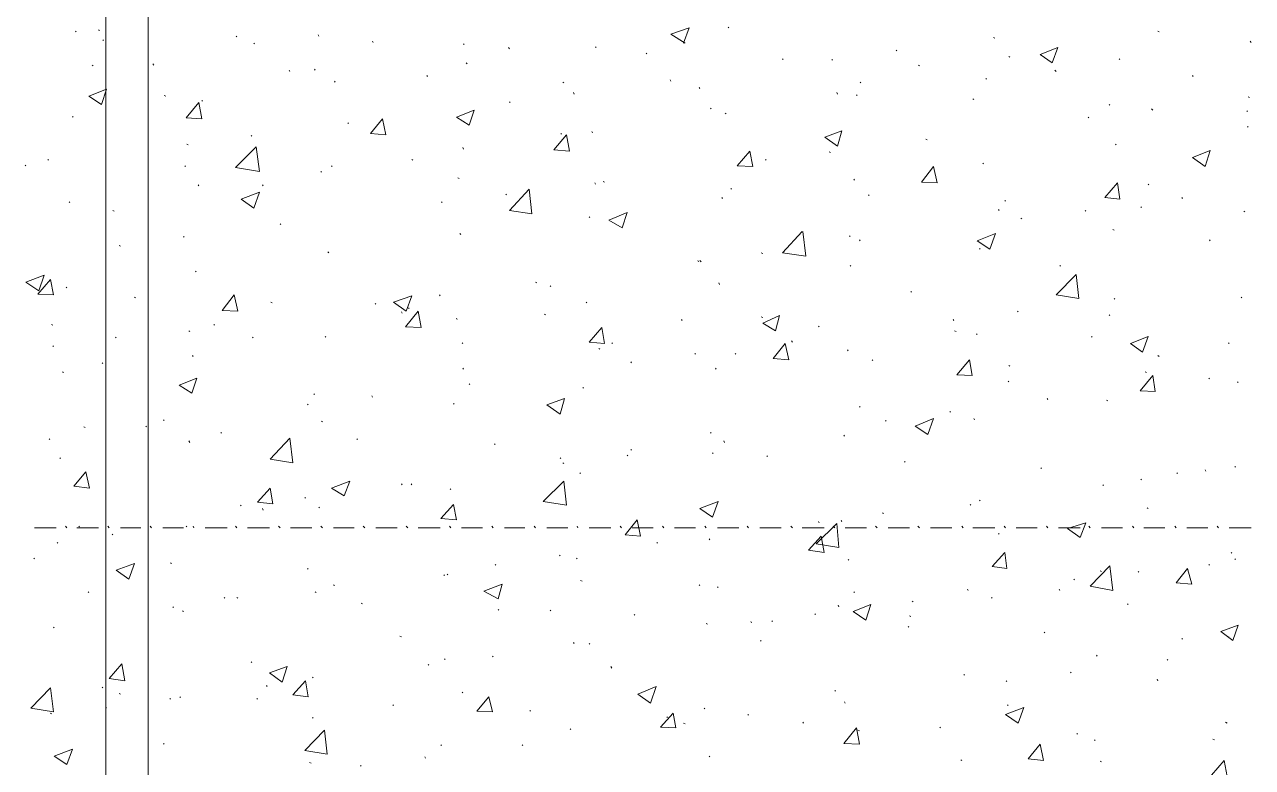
# Model space of a CAD drawing. Header units: millimetres. Extents: x 2928 to 3112, y 1220 to 1280.
# Drawn here: x 2972.082 to 2974.982, y 1251.642 to 1253.398 of the extents above; entities that cross this region are included whole.
import ezdxf

# ---------------------------------------------------------------- set-up
doc = ezdxf.new("R2010")
doc.units = ezdxf.units.MM

msp = doc.modelspace()

# ---------------------------------------------------------------- linework, layer by layer
at = {"color": 253, "linetype": 'Continuous', "lineweight": 5, "true_color": 0x9a9a9a}
for points in [[(2961.3116, 1241.9003), (2980.43854, 1241.9003), (2980.43854, 1247.74538), (2972.27343, 1247.74538), (2972.27343, 1256.61384), (2980.43854, 1256.61384), (2980.43854, 1261.45224), (2961.3116, 1261.45224), (2961.3116, 1249.1904)], [(2980.53854, 1247.84538), (2972.37343, 1247.84538), (2972.37343, 1256.51384), (2980.53854, 1256.51384)]]:
    msp.add_lwpolyline(points, dxfattribs=at)
at = {"color": 92, "linetype": 'Continuous', "lineweight": 13, "true_color": 0x00b800}
for points in [[(2972.20343, 1253.38046), (2972.20176, 1253.38213), (2972.20176, 1253.38213)], [(2972.25843, 1253.38379), (2972.25676, 1253.38546), (2972.25676, 1253.38546)], [(2972.58343, 1253.36879), (2972.58176, 1253.37046), (2972.58176, 1253.37046)], [(2972.77677, 1253.37046), (2972.7751, 1253.37379), (2972.7751, 1253.37379)], [(2973.60845, 1253.37546), (2973.65178, 1253.39046), (2973.65178, 1253.39046)], [(2973.60845, 1253.37546), (2973.64178, 1253.35379), (2973.64178, 1253.35379)], [(2973.63845, 1253.35379), (2973.65178, 1253.39046), (2973.65178, 1253.39046)], [(2973.74511, 1253.39046), (2973.74345, 1253.39213), (2973.74345, 1253.39213)], [(2974.7618, 1253.38046), (2974.75846, 1253.38213), (2974.75846, 1253.38213)], [(2972.26843, 1253.36046), (2972.26676, 1253.36213), (2972.26676, 1253.36213)], [(2972.6251, 1253.35213), (2972.62343, 1253.35379), (2972.62343, 1253.35379)], [(2972.9051, 1253.35546), (2972.90344, 1253.35879), (2972.90344, 1253.35879)], [(2973.1201, 1253.35046), (2973.11844, 1253.35213), (2973.11844, 1253.35213)], [(2973.22677, 1253.34046), (2973.22511, 1253.34379), (2973.22511, 1253.34379)], [(2973.43178, 1253.34379), (2973.43011, 1253.34546), (2973.43011, 1253.34546)], [(2974.37346, 1253.36546), (2974.37012, 1253.36713), (2974.37012, 1253.36713)], [(2974.48012, 1253.32713), (2974.52179, 1253.34379), (2974.52179, 1253.34379)], [(2974.50846, 1253.30713), (2974.52179, 1253.34379), (2974.52179, 1253.34379)], [(2974.97846, 1253.35546), (2974.9768, 1253.35879), (2974.9768, 1253.35879)], [(2973.55178, 1253.32879), (2973.55011, 1253.33046), (2973.55011, 1253.33046)], [(2973.87345, 1253.31546), (2973.87178, 1253.31713), (2973.87178, 1253.31713)], [(2973.99012, 1253.31379), (2973.98845, 1253.31546), (2973.98845, 1253.31546)], [(2974.14179, 1253.33546), (2974.14012, 1253.33713), (2974.14012, 1253.33713)], [(2974.40846, 1253.32046), (2974.40679, 1253.32213), (2974.40679, 1253.32213)], [(2974.48012, 1253.32713), (2974.50846, 1253.30713), (2974.50846, 1253.30713)], [(2974.66846, 1253.31546), (2974.66679, 1253.31713), (2974.66679, 1253.31713)], [(2972.24343, 1253.30046), (2972.24176, 1253.30213), (2972.24176, 1253.30213)], [(2972.38676, 1253.30213), (2972.38509, 1253.30546), (2972.38509, 1253.30546)], [(2972.70843, 1253.28713), (2972.70677, 1253.29046), (2972.70677, 1253.29046)], [(2972.76843, 1253.29046), (2972.76677, 1253.29213), (2972.76677, 1253.29213)], [(2973.12677, 1253.30546), (2973.1251, 1253.30713), (2973.1251, 1253.30713)], [(2974.19512, 1253.30046), (2974.19345, 1253.30213), (2974.19345, 1253.30213)], [(2974.51846, 1253.28713), (2974.51512, 1253.29046), (2974.51512, 1253.29046)], [(2972.8151, 1253.26213), (2972.81343, 1253.26379), (2972.81343, 1253.26379)], [(2973.03344, 1253.27546), (2973.03177, 1253.27713), (2973.03177, 1253.27713)], [(2973.35511, 1253.26046), (2973.35344, 1253.26213), (2973.35344, 1253.26213)], [(2973.60845, 1253.26379), (2973.60678, 1253.26713), (2973.60678, 1253.26713)], [(2974.05678, 1253.26046), (2974.05512, 1253.26213), (2974.05512, 1253.26213)], [(2974.35346, 1253.26879), (2974.35179, 1253.27046), (2974.35179, 1253.27046)], [(2974.8418, 1253.27546), (2974.84013, 1253.27713), (2974.84013, 1253.27713)], [(2972.23343, 1253.22879), (2972.27509, 1253.24546), (2972.27509, 1253.24546)], [(2972.23343, 1253.22879), (2972.26343, 1253.20879), (2972.26343, 1253.20879)], [(2972.26343, 1253.20879), (2972.27509, 1253.24546), (2972.27509, 1253.24546)], [(2972.41509, 1253.22879), (2972.41176, 1253.23046), (2972.41176, 1253.23046)], [(2973.38011, 1253.23379), (2973.37844, 1253.23713), (2973.37844, 1253.23713)], [(2973.67678, 1253.24713), (2973.67511, 1253.24879), (2973.67511, 1253.24879)], [(2974.00178, 1253.23379), (2974.00012, 1253.23713), (2974.00012, 1253.23713)], [(2974.04845, 1253.23046), (2974.04678, 1253.23213), (2974.04678, 1253.23213)], [(2974.97513, 1253.22546), (2974.9718, 1253.22713), (2974.9718, 1253.22713)], [(2972.46343, 1253.17712), (2972.49343, 1253.21379), (2972.49343, 1253.21379)], [(2972.5001, 1253.17546), (2972.49343, 1253.21379), (2972.49343, 1253.21379)], [(2972.50176, 1253.21713), (2972.5001, 1253.21879), (2972.5001, 1253.21879)], [(2973.10177, 1253.17879), (2973.14344, 1253.19546), (2973.14344, 1253.19546)], [(2973.13177, 1253.16046), (2973.14344, 1253.19546), (2973.14344, 1253.19546)], [(2973.22844, 1253.21379), (2973.22677, 1253.21546), (2973.22677, 1253.21546)], [(2973.70345, 1253.19879), (2973.70178, 1253.20046), (2973.70178, 1253.20046)], [(2974.32346, 1253.22046), (2974.32179, 1253.22213), (2974.32179, 1253.22213)], [(2974.64513, 1253.20713), (2974.64346, 1253.20879), (2974.64346, 1253.20879)], [(2974.74679, 1253.19546), (2974.74346, 1253.19879), (2974.74346, 1253.19879)], [(2972.19676, 1253.17879), (2972.19509, 1253.18046), (2972.19509, 1253.18046)], [(2972.46343, 1253.17712), (2972.5001, 1253.17546), (2972.5001, 1253.17546)], [(2972.89844, 1253.14046), (2972.92677, 1253.17546), (2972.92677, 1253.17546)], [(2972.9351, 1253.13712), (2972.92677, 1253.17546), (2972.92677, 1253.17546)], [(2973.10177, 1253.17879), (2973.13177, 1253.16046), (2973.13177, 1253.16046)], [(2973.73845, 1253.18712), (2973.73678, 1253.18879), (2973.73678, 1253.18879)], [(2974.59513, 1253.17712), (2974.59346, 1253.17879), (2974.59346, 1253.17879)], [(2974.97013, 1253.19212), (2974.96846, 1253.19379), (2974.96846, 1253.19379)], [(2972.84677, 1253.16379), (2972.8451, 1253.16546), (2972.8451, 1253.16546)], [(2972.89844, 1253.14046), (2972.9351, 1253.13712), (2972.9351, 1253.13712)], [(2973.33177, 1253.10212), (2973.36178, 1253.13712), (2973.36178, 1253.13712)], [(2973.35011, 1253.13879), (2973.34844, 1253.14046), (2973.34844, 1253.14046)], [(2973.36844, 1253.09879), (2973.36178, 1253.13712), (2973.36178, 1253.13712)], [(2973.42344, 1253.14212), (2973.42178, 1253.14546), (2973.42178, 1253.14546)], [(2973.97178, 1253.13212), (2974.01178, 1253.14712), (2974.01178, 1253.14712)], [(2974.00178, 1253.11046), (2974.01178, 1253.14712), (2974.01178, 1253.14712)], [(2974.9718, 1253.15546), (2974.97013, 1253.15712), (2974.97013, 1253.15712)], [(2972.46843, 1253.11379), (2972.4651, 1253.11546), (2972.4651, 1253.11546)], [(2972.5801, 1253.06046), (2972.62843, 1253.10879), (2972.62843, 1253.10879)], [(2972.61843, 1253.13379), (2972.61676, 1253.13546), (2972.61676, 1253.13546)], [(2972.63676, 1253.05046), (2972.62843, 1253.10879), (2972.62843, 1253.10879)], [(2973.97178, 1253.13212), (2974.00178, 1253.11046), (2974.00178, 1253.11046)], [(2974.21345, 1253.12546), (2974.21012, 1253.12712), (2974.21012, 1253.12712)], [(2974.66013, 1253.11379), (2974.65846, 1253.11546), (2974.65846, 1253.11546)], [(2973.11844, 1253.10379), (2973.11677, 1253.10712), (2973.11677, 1253.10712)], [(2973.33177, 1253.10212), (2973.36844, 1253.09879), (2973.36844, 1253.09879)], [(2973.76511, 1253.06379), (2973.79511, 1253.09879), (2973.79511, 1253.09879)], [(2973.80178, 1253.06212), (2973.79511, 1253.09879), (2973.79511, 1253.09879)], [(2973.98512, 1253.09546), (2973.98178, 1253.09712), (2973.98178, 1253.09712)], [(2974.84013, 1253.08379), (2974.8818, 1253.10046), (2974.8818, 1253.10046)], [(2974.84013, 1253.08379), (2974.87013, 1253.06212), (2974.87013, 1253.06212)], [(2974.87013, 1253.06212), (2974.8818, 1253.10046), (2974.8818, 1253.10046)], [(2972.08509, 1253.06379), (2972.08342, 1253.06546), (2972.08342, 1253.06546)], [(2972.13842, 1253.07712), (2972.13676, 1253.07879), (2972.13676, 1253.07879)], [(2972.46176, 1253.06212), (2972.4601, 1253.06379), (2972.4601, 1253.06379)], [(2972.5801, 1253.06046), (2972.63676, 1253.05046), (2972.63676, 1253.05046)], [(2972.78343, 1253.04879), (2972.78177, 1253.05046), (2972.78177, 1253.05046)], [(2972.80843, 1253.06212), (2972.80677, 1253.06379), (2972.80677, 1253.06379)], [(2972.99844, 1253.07712), (2972.99677, 1253.07879), (2972.99677, 1253.07879)], [(2973.76511, 1253.06379), (2973.80178, 1253.06212), (2973.80178, 1253.06212)], [(2973.83345, 1253.07712), (2973.83178, 1253.07879), (2973.83178, 1253.07879)], [(2974.20012, 1253.02546), (2974.22845, 1253.06212), (2974.22845, 1253.06212)], [(2974.23679, 1253.02379), (2974.22845, 1253.06212), (2974.22845, 1253.06212)], [(2974.34679, 1253.06879), (2974.34512, 1253.07046), (2974.34512, 1253.07046)], [(2973.10844, 1253.03379), (2973.1051, 1253.03546), (2973.1051, 1253.03546)], [(2973.43011, 1253.02046), (2973.42844, 1253.02379), (2973.42844, 1253.02379)], [(2973.45178, 1253.02546), (2973.44844, 1253.02712), (2973.44844, 1253.02712)], [(2974.04178, 1253.03046), (2974.04012, 1253.03212), (2974.04012, 1253.03212)], [(2974.20012, 1253.02546), (2974.23679, 1253.02379), (2974.23679, 1253.02379)], [(2974.63346, 1252.98879), (2974.66346, 1253.02379), (2974.66346, 1253.02379)], [(2974.66846, 1252.98546), (2974.66346, 1253.02379), (2974.66346, 1253.02379)], [(2972.49343, 1253.01712), (2972.49176, 1253.01879), (2972.49176, 1253.01879)], [(2972.59343, 1252.98546), (2972.63676, 1253.00212), (2972.63676, 1253.00212)], [(2972.62343, 1252.96379), (2972.63676, 1253.00212), (2972.63676, 1253.00212)], [(2972.6451, 1253.01712), (2972.64343, 1253.01879), (2972.64343, 1253.01879)], [(2973.22011, 1252.99546), (2973.21844, 1252.99712), (2973.21844, 1252.99712)], [(2973.22677, 1252.95879), (2973.27344, 1253.00879), (2973.27344, 1253.00879)], [(2973.28011, 1252.95045), (2973.27344, 1253.00879), (2973.27344, 1253.00879)], [(2973.75178, 1253.00879), (2973.75011, 1253.01046), (2973.75011, 1253.01046)], [(2974.07679, 1252.99379), (2974.07512, 1252.99546), (2974.07512, 1252.99546)], [(2974.73679, 1253.01879), (2974.73513, 1253.02046), (2974.73513, 1253.02046)], [(2972.18842, 1252.97712), (2972.18676, 1252.97879), (2972.18676, 1252.97879)], [(2972.59343, 1252.98546), (2972.62343, 1252.96379), (2972.62343, 1252.96379)], [(2973.06844, 1252.97712), (2973.06677, 1252.97879), (2973.06677, 1252.97879)], [(2973.73011, 1252.98712), (2973.72845, 1252.98879), (2973.72845, 1252.98879)], [(2974.39846, 1252.98046), (2974.39679, 1252.98212), (2974.39679, 1252.98212)], [(2974.63346, 1252.98879), (2974.66846, 1252.98546), (2974.66846, 1252.98546)], [(2974.72013, 1252.96546), (2974.71846, 1252.96712), (2974.71846, 1252.96712)], [(2974.8168, 1252.98712), (2974.81513, 1252.98879), (2974.81513, 1252.98879)], [(2972.29343, 1252.95712), (2972.29009, 1252.95879), (2972.29009, 1252.95879)], [(2973.22677, 1252.95879), (2973.28011, 1252.95045), (2973.28011, 1252.95045)], [(2973.41678, 1252.94212), (2973.41511, 1252.94379), (2973.41511, 1252.94379)], [(2973.46178, 1252.93545), (2973.50511, 1252.95379), (2973.50511, 1252.95379)], [(2973.46178, 1252.93545), (2973.49344, 1252.91712), (2973.49344, 1252.91712)], [(2973.49344, 1252.91712), (2973.50511, 1252.95379), (2973.50511, 1252.95379)], [(2974.38346, 1252.95879), (2974.38179, 1252.96045), (2974.38179, 1252.96045)], [(2974.43679, 1252.93879), (2974.43512, 1252.94045), (2974.43512, 1252.94045)], [(2974.58846, 1252.95712), (2974.58679, 1252.95879), (2974.58679, 1252.95879)], [(2974.96346, 1252.95545), (2974.9618, 1252.95712), (2974.9618, 1252.95712)], [(2972.68677, 1252.92545), (2972.6851, 1252.92712), (2972.6851, 1252.92712)], [(2973.87178, 1252.85879), (2973.91845, 1252.90879), (2973.91845, 1252.90879)], [(2973.92678, 1252.85045), (2973.92012, 1252.90879), (2973.92012, 1252.90879)], [(2974.65513, 1252.91212), (2974.65179, 1252.91379), (2974.65179, 1252.91379)], [(2972.45843, 1252.89545), (2972.45676, 1252.89712), (2972.45676, 1252.89712)], [(2973.11177, 1252.90212), (2973.1101, 1252.90379), (2973.1101, 1252.90379)], [(2974.03178, 1252.89712), (2974.03012, 1252.89879), (2974.03012, 1252.89879)], [(2974.05512, 1252.88712), (2974.05345, 1252.88879), (2974.05345, 1252.88879)], [(2974.33179, 1252.88712), (2974.37512, 1252.90379), (2974.37512, 1252.90379)], [(2974.33179, 1252.88712), (2974.36179, 1252.86712), (2974.36179, 1252.86712)], [(2974.36179, 1252.86712), (2974.37512, 1252.90379), (2974.37512, 1252.90379)], [(2974.8818, 1252.88712), (2974.88013, 1252.88879), (2974.88013, 1252.88879)], [(2972.30843, 1252.87379), (2972.30509, 1252.87545), (2972.30509, 1252.87545)], [(2972.8001, 1252.85879), (2972.79843, 1252.86045), (2972.79843, 1252.86045)], [(2973.82511, 1252.85712), (2973.82178, 1252.85879), (2973.82178, 1252.85879)], [(2973.87178, 1252.85879), (2973.92678, 1252.85045), (2973.92678, 1252.85045)], [(2974.33846, 1252.86712), (2974.33679, 1252.86879), (2974.33679, 1252.86879)], [(2973.67345, 1252.83712), (2973.67178, 1252.84045), (2973.67178, 1252.84045)], [(2973.68011, 1252.83712), (2973.67678, 1252.84045), (2973.67678, 1252.84045)], [(2974.03345, 1252.82712), (2974.03178, 1252.82879), (2974.03178, 1252.82879)], [(2974.52846, 1252.82712), (2974.52679, 1252.82879), (2974.52679, 1252.82879)], [(2972.08509, 1252.78879), (2972.12842, 1252.80545), (2972.12842, 1252.80545)], [(2972.11342, 1252.76045), (2972.14342, 1252.79545), (2972.14342, 1252.79545)], [(2972.11509, 1252.76879), (2972.12842, 1252.80545), (2972.12842, 1252.80545)], [(2972.15009, 1252.75879), (2972.14342, 1252.79545), (2972.14342, 1252.79545)], [(2972.48676, 1252.81379), (2972.4851, 1252.81545), (2972.4851, 1252.81545)], [(2974.51846, 1252.75879), (2974.56513, 1252.80712), (2974.56513, 1252.80712)], [(2974.57179, 1252.75045), (2974.56513, 1252.80712), (2974.56513, 1252.80712)], [(2972.08509, 1252.78879), (2972.11509, 1252.76879), (2972.11509, 1252.76879)], [(2972.11342, 1252.76045), (2972.15009, 1252.75879), (2972.15009, 1252.75879)], [(2972.18176, 1252.77545), (2972.18009, 1252.77712), (2972.18009, 1252.77712)], [(2973.29177, 1252.78712), (2973.28844, 1252.78879), (2973.28844, 1252.78879)], [(2973.32511, 1252.77879), (2973.32344, 1252.78045), (2973.32344, 1252.78045)], [(2973.72345, 1252.78379), (2973.72178, 1252.78712), (2973.72178, 1252.78712)], [(2974.17679, 1252.76545), (2974.17512, 1252.76712), (2974.17512, 1252.76712)], [(2972.34343, 1252.75212), (2972.34176, 1252.75379), (2972.34176, 1252.75379)], [(2972.54843, 1252.72212), (2972.57676, 1252.75879), (2972.57676, 1252.75879)], [(2972.5851, 1252.72045), (2972.57676, 1252.75879), (2972.57676, 1252.75879)], [(2972.66677, 1252.74045), (2972.66343, 1252.74212), (2972.66343, 1252.74212)], [(2972.91177, 1252.73712), (2972.9101, 1252.73879), (2972.9101, 1252.73879)], [(2972.95344, 1252.74212), (2972.99677, 1252.75712), (2972.99677, 1252.75712)], [(2972.95344, 1252.74212), (2972.98344, 1252.72045), (2972.98344, 1252.72045)], [(2972.98344, 1252.72045), (2972.99677, 1252.75712), (2972.99677, 1252.75712)], [(2973.06344, 1252.75712), (2973.06177, 1252.75879), (2973.06177, 1252.75879)], [(2973.41011, 1252.74045), (2973.40844, 1252.74212), (2973.40844, 1252.74212)], [(2974.51846, 1252.75879), (2974.57179, 1252.75045), (2974.57179, 1252.75045)], [(2974.65679, 1252.74879), (2974.65513, 1252.75045), (2974.65513, 1252.75045)], [(2974.9568, 1252.75212), (2974.95513, 1252.75379), (2974.95513, 1252.75379)], [(2972.54843, 1252.72212), (2972.5851, 1252.72045), (2972.5851, 1252.72045)], [(2972.97344, 1252.71545), (2972.97177, 1252.71878), (2972.97177, 1252.71878)], [(2972.98177, 1252.68378), (2973.01177, 1252.72045), (2973.01177, 1252.72045)], [(2972.9901, 1252.72712), (2972.98844, 1252.72878), (2972.98844, 1252.72878)], [(2973.01844, 1252.68212), (2973.01177, 1252.72045), (2973.01177, 1252.72045)], [(2973.10344, 1252.70045), (2973.10177, 1252.70378), (2973.10177, 1252.70378)], [(2973.31177, 1252.71212), (2973.31011, 1252.71378), (2973.31011, 1252.71378)], [(2973.82511, 1252.70545), (2973.82178, 1252.70712), (2973.82178, 1252.70712)], [(2973.82511, 1252.69212), (2973.86512, 1252.71045), (2973.86512, 1252.71045)], [(2973.85512, 1252.67378), (2973.86512, 1252.71045), (2973.86512, 1252.71045)], [(2974.42846, 1252.71878), (2974.42679, 1252.72045), (2974.42679, 1252.72045)], [(2974.64513, 1252.71045), (2974.64346, 1252.71212), (2974.64346, 1252.71212)], [(2972.14842, 1252.68712), (2972.14509, 1252.68878), (2972.14509, 1252.68878)], [(2972.47176, 1252.67212), (2972.4701, 1252.67378), (2972.4701, 1252.67378)], [(2972.5301, 1252.68712), (2972.52843, 1252.68878), (2972.52843, 1252.68878)], [(2972.98177, 1252.68378), (2973.01844, 1252.68212), (2973.01844, 1252.68212)], [(2973.41511, 1252.64712), (2973.44511, 1252.68212), (2973.44511, 1252.68212)], [(2973.45178, 1252.64378), (2973.44511, 1252.68212), (2973.44511, 1252.68212)], [(2973.63511, 1252.69878), (2973.63345, 1252.70045), (2973.63345, 1252.70045)], [(2973.82511, 1252.69212), (2973.85512, 1252.67378), (2973.85512, 1252.67378)], [(2973.95845, 1252.68378), (2973.95678, 1252.68545), (2973.95678, 1252.68545)], [(2974.27679, 1252.69878), (2974.27512, 1252.70045), (2974.27512, 1252.70045)], [(2974.28179, 1252.67212), (2974.27845, 1252.67378), (2974.27845, 1252.67378)], [(2972.29843, 1252.65712), (2972.29676, 1252.65878), (2972.29676, 1252.65878)], [(2972.62176, 1252.65712), (2972.6201, 1252.65878), (2972.6201, 1252.65878)], [(2972.79343, 1252.65878), (2972.79177, 1252.66045), (2972.79177, 1252.66045)], [(2972.79343, 1252.65878), (2972.79177, 1252.66045), (2972.79177, 1252.66045)], [(2973.11677, 1252.64378), (2973.1151, 1252.64545), (2973.1151, 1252.64545)], [(2973.41511, 1252.64712), (2973.45178, 1252.64378), (2973.45178, 1252.64378)], [(2973.47011, 1252.64378), (2973.46844, 1252.64545), (2973.46844, 1252.64545)], [(2973.89512, 1252.64712), (2973.89345, 1252.65045), (2973.89345, 1252.65045)], [(2974.33179, 1252.66545), (2974.33012, 1252.66712), (2974.33012, 1252.66712)], [(2974.60346, 1252.65878), (2974.60179, 1252.66045), (2974.60179, 1252.66045)], [(2974.69346, 1252.64378), (2974.73513, 1252.66045), (2974.73513, 1252.66045)], [(2974.72179, 1252.62378), (2974.73513, 1252.66045), (2974.73513, 1252.66045)], [(2974.9268, 1252.64378), (2974.92513, 1252.64545), (2974.92513, 1252.64545)], [(2972.15009, 1252.63712), (2972.14842, 1252.63878), (2972.14842, 1252.63878)], [(2972.4801, 1252.61378), (2972.47843, 1252.61545), (2972.47843, 1252.61545)], [(2973.44011, 1252.63045), (2973.43844, 1252.63212), (2973.43844, 1252.63212)], [(2973.66678, 1252.61878), (2973.66511, 1252.62045), (2973.66511, 1252.62045)], [(2973.76178, 1252.61878), (2973.76011, 1252.62045), (2973.76011, 1252.62045)], [(2973.85012, 1252.60878), (2973.87845, 1252.64378), (2973.87845, 1252.64378)], [(2973.88678, 1252.60545), (2973.87845, 1252.64378), (2973.87845, 1252.64378)], [(2974.02678, 1252.62712), (2974.02512, 1252.62878), (2974.02512, 1252.62878)], [(2974.69346, 1252.64378), (2974.72179, 1252.62378), (2974.72179, 1252.62378)], [(2974.7618, 1252.61378), (2974.75846, 1252.61545), (2974.75846, 1252.61545)], [(2972.26676, 1252.59712), (2972.26509, 1252.59878), (2972.26509, 1252.59878)], [(2973.51511, 1252.59878), (2973.51344, 1252.60045), (2973.51344, 1252.60045)], [(2973.85012, 1252.60878), (2973.88678, 1252.60545), (2973.88678, 1252.60545)], [(2974.08512, 1252.60378), (2974.08345, 1252.60545), (2974.08345, 1252.60545)], [(2974.28345, 1252.57045), (2974.31346, 1252.60545), (2974.31346, 1252.60545)], [(2974.32012, 1252.56878), (2974.31346, 1252.60545), (2974.31346, 1252.60545)], [(2974.40846, 1252.59045), (2974.40679, 1252.59212), (2974.40679, 1252.59212)], [(2972.17342, 1252.57545), (2972.17176, 1252.57712), (2972.17176, 1252.57712)], [(2972.44676, 1252.54545), (2972.48843, 1252.56212), (2972.48843, 1252.56212)], [(2972.47676, 1252.52712), (2972.48843, 1252.56212), (2972.48843, 1252.56212)], [(2973.11844, 1252.58378), (2973.11677, 1252.58545), (2973.11677, 1252.58545)], [(2973.71511, 1252.58378), (2973.71345, 1252.58545), (2973.71345, 1252.58545)], [(2974.28345, 1252.57045), (2974.32012, 1252.56878), (2974.32012, 1252.56878)], [(2974.71679, 1252.53212), (2974.74679, 1252.56878), (2974.74679, 1252.56878)], [(2974.73179, 1252.57545), (2974.72846, 1252.57712), (2974.72846, 1252.57712)], [(2974.75179, 1252.53045), (2974.74679, 1252.56878), (2974.74679, 1252.56878)], [(2974.88013, 1252.56045), (2974.87846, 1252.56212), (2974.87846, 1252.56212)], [(2972.44676, 1252.54545), (2972.47676, 1252.52712), (2972.47676, 1252.52712)], [(2973.13344, 1252.54712), (2973.13177, 1252.54878), (2973.13177, 1252.54878)], [(2973.40178, 1252.53878), (2973.40011, 1252.54045), (2973.40011, 1252.54045)], [(2974.40679, 1252.55378), (2974.40512, 1252.55545), (2974.40512, 1252.55545)], [(2974.71679, 1252.53212), (2974.75179, 1252.53045), (2974.75179, 1252.53045)], [(2974.94846, 1252.55212), (2974.9468, 1252.55378), (2974.9468, 1252.55378)], [(2972.75177, 1252.49878), (2972.7501, 1252.50045), (2972.7501, 1252.50045)], [(2972.76677, 1252.52378), (2972.7651, 1252.52545), (2972.7651, 1252.52545)], [(2972.90344, 1252.51712), (2972.90177, 1252.52045), (2972.90177, 1252.52045)], [(2973.09677, 1252.50045), (2973.0951, 1252.50212), (2973.0951, 1252.50212)], [(2973.31511, 1252.49878), (2973.35677, 1252.51378), (2973.35677, 1252.51378)], [(2973.34677, 1252.47711), (2973.35677, 1252.51378), (2973.35677, 1252.51378)], [(2974.49846, 1252.51212), (2974.49679, 1252.51378), (2974.49679, 1252.51378)], [(2974.64013, 1252.50878), (2974.63679, 1252.51045), (2974.63679, 1252.51045)], [(2973.31511, 1252.49878), (2973.34677, 1252.47711), (2973.34677, 1252.47711)], [(2974.05512, 1252.49378), (2974.05345, 1252.49545), (2974.05345, 1252.49545)], [(2974.26845, 1252.48211), (2974.26679, 1252.48378), (2974.26679, 1252.48378)], [(2972.22509, 1252.44545), (2972.22176, 1252.44711), (2972.22176, 1252.44711)], [(2972.37009, 1252.44711), (2972.36843, 1252.44878), (2972.36843, 1252.44878)], [(2972.41176, 1252.46211), (2972.41009, 1252.46378), (2972.41009, 1252.46378)], [(2972.7851, 1252.45878), (2972.78343, 1252.46045), (2972.78343, 1252.46045)], [(2974.11679, 1252.46045), (2974.11512, 1252.46211), (2974.11512, 1252.46211)], [(2974.18512, 1252.44878), (2974.22845, 1252.46711), (2974.22845, 1252.46711)], [(2974.18512, 1252.44878), (2974.21512, 1252.42878), (2974.21512, 1252.42878)], [(2974.21512, 1252.42878), (2974.22845, 1252.46711), (2974.22845, 1252.46711)], [(2974.32512, 1252.46378), (2974.32346, 1252.46711), (2974.32346, 1252.46711)], [(2972.14176, 1252.41711), (2972.14009, 1252.41878), (2972.14009, 1252.41878)], [(2972.47176, 1252.41045), (2972.4701, 1252.41378), (2972.4701, 1252.41378)], [(2972.54676, 1252.43211), (2972.5451, 1252.43378), (2972.5451, 1252.43378)], [(2972.66177, 1252.37045), (2972.70843, 1252.42045), (2972.70843, 1252.42045)], [(2972.7151, 1252.36211), (2972.70843, 1252.42045), (2972.70843, 1252.42045)], [(2972.86843, 1252.41711), (2972.86677, 1252.41878), (2972.86677, 1252.41878)], [(2973.70345, 1252.43211), (2973.70178, 1252.43378), (2973.70178, 1252.43378)], [(2973.73511, 1252.41045), (2973.73345, 1252.41378), (2973.73345, 1252.41378)], [(2974.01845, 1252.42545), (2974.01678, 1252.42711), (2974.01678, 1252.42711)], [(2973.19344, 1252.40545), (2973.19177, 1252.40711), (2973.19177, 1252.40711)], [(2973.51511, 1252.39211), (2973.51344, 1252.39378), (2973.51344, 1252.39378)], [(2973.70845, 1252.38378), (2973.70678, 1252.38545), (2973.70678, 1252.38545)], [(2972.16676, 1252.37211), (2972.16509, 1252.37378), (2972.16509, 1252.37378)], [(2972.66177, 1252.37045), (2972.7151, 1252.36211), (2972.7151, 1252.36211)], [(2973.34844, 1252.37211), (2973.34677, 1252.37378), (2973.34677, 1252.37378)], [(2973.35511, 1252.36045), (2973.35344, 1252.36211), (2973.35344, 1252.36211)], [(2973.50678, 1252.37878), (2973.50511, 1252.38045), (2973.50511, 1252.38045)], [(2973.83678, 1252.37711), (2973.83512, 1252.37878), (2973.83512, 1252.37878)], [(2974.16179, 1252.36378), (2974.16012, 1252.36545), (2974.16012, 1252.36545)], [(2972.19843, 1252.30711), (2972.22676, 1252.34045), (2972.22676, 1252.34045)], [(2972.23509, 1252.30211), (2972.22676, 1252.34045), (2972.22676, 1252.34045)], [(2973.39511, 1252.33711), (2973.39344, 1252.33878), (2973.39344, 1252.33878)], [(2974.48346, 1252.34878), (2974.48179, 1252.35045), (2974.48179, 1252.35045)], [(2974.80513, 1252.33711), (2974.80346, 1252.33878), (2974.80346, 1252.33878)], [(2974.8718, 1252.34211), (2974.87013, 1252.34545), (2974.87013, 1252.34545)], [(2974.9418, 1252.35211), (2974.94013, 1252.35378), (2974.94013, 1252.35378)], [(2972.19843, 1252.30711), (2972.23509, 1252.30211), (2972.23509, 1252.30211)], [(2972.63176, 1252.26878), (2972.66177, 1252.30211), (2972.66177, 1252.30211)], [(2972.66843, 1252.26545), (2972.66177, 1252.30211), (2972.66177, 1252.30211)], [(2972.80677, 1252.30211), (2972.8501, 1252.31878), (2972.8501, 1252.31878)], [(2972.80677, 1252.30211), (2972.83677, 1252.28378), (2972.83677, 1252.28378)], [(2972.83677, 1252.28378), (2972.8501, 1252.31878), (2972.8501, 1252.31878)], [(2972.97344, 1252.31045), (2972.97177, 1252.31211), (2972.97177, 1252.31211)], [(2972.99677, 1252.31045), (2972.9951, 1252.31211), (2972.9951, 1252.31211)], [(2973.08844, 1252.29878), (2973.08677, 1252.30045), (2973.08677, 1252.30045)], [(2973.30677, 1252.27045), (2973.35511, 1252.31878), (2973.35511, 1252.31878)], [(2973.36178, 1252.26211), (2973.35511, 1252.31878), (2973.35511, 1252.31878)], [(2974.63013, 1252.30878), (2974.62846, 1252.31045), (2974.62846, 1252.31045)], [(2974.72013, 1252.32211), (2974.71846, 1252.32378), (2974.71846, 1252.32378)], [(2972.63176, 1252.26878), (2972.66843, 1252.26545), (2972.66843, 1252.26545)], [(2972.7451, 1252.27878), (2972.74343, 1252.28045), (2972.74343, 1252.28045)], [(2973.30677, 1252.27045), (2973.36178, 1252.26211), (2973.36178, 1252.26211)], [(2973.67678, 1252.25378), (2973.72011, 1252.27045), (2973.72011, 1252.27045)], [(2973.70678, 1252.23378), (2973.72011, 1252.27045), (2973.72011, 1252.27045)], [(2974.33846, 1252.27211), (2974.33679, 1252.27378), (2974.33679, 1252.27378)], [(2972.59343, 1252.26044), (2972.59176, 1252.26211), (2972.59176, 1252.26211)], [(2972.6451, 1252.25044), (2972.64343, 1252.25378), (2972.64343, 1252.25378)], [(2972.77843, 1252.25544), (2972.77677, 1252.25711), (2972.77677, 1252.25711)], [(2973.0651, 1252.23044), (2973.0951, 1252.26378), (2973.0951, 1252.26378)], [(2973.10177, 1252.22711), (2973.0951, 1252.26378), (2973.0951, 1252.26378)], [(2973.67678, 1252.25378), (2973.70678, 1252.23378), (2973.70678, 1252.23378)], [(2974.11012, 1252.24211), (2974.10845, 1252.24378), (2974.10845, 1252.24378)], [(2974.31679, 1252.26211), (2974.31512, 1252.26378), (2974.31512, 1252.26378)], [(2974.73513, 1252.25378), (2974.73346, 1252.25544), (2974.73346, 1252.25544)], [(2972.21176, 1252.21044), (2972.21009, 1252.21211), (2972.21009, 1252.21211)], [(2972.4651, 1252.21044), (2972.46343, 1252.21211), (2972.46343, 1252.21211)], [(2973.0651, 1252.23044), (2973.10177, 1252.22711), (2973.10177, 1252.22711)], [(2973.50011, 1252.19211), (2973.52844, 1252.22711), (2973.52844, 1252.22711)], [(2973.53678, 1252.18878), (2973.52844, 1252.22711), (2973.52844, 1252.22711)], [(2973.95178, 1252.17044), (2974.00012, 1252.21878), (2974.00012, 1252.21878)], [(2973.95845, 1252.22044), (2973.95678, 1252.22378), (2973.95678, 1252.22378)], [(2974.00512, 1252.16211), (2974.00012, 1252.21878), (2974.00012, 1252.21878)], [(2974.01178, 1252.22378), (2974.01012, 1252.22544), (2974.01012, 1252.22544)], [(2974.54513, 1252.20711), (2974.58846, 1252.22044), (2974.58846, 1252.22044)], [(2974.57513, 1252.18544), (2974.58846, 1252.22044), (2974.58846, 1252.22044)], [(2972.29009, 1252.19211), (2972.28843, 1252.19378), (2972.28843, 1252.19378)], [(2973.50011, 1252.19211), (2973.53678, 1252.18878), (2973.53678, 1252.18878)], [(2973.70011, 1252.18044), (2973.69845, 1252.18211), (2973.69845, 1252.18211)], [(2973.93345, 1252.15544), (2973.96345, 1252.18878), (2973.96345, 1252.18878)], [(2973.97012, 1252.15044), (2973.96345, 1252.18878), (2973.96345, 1252.18878)], [(2974.38346, 1252.19378), (2974.38179, 1252.19544), (2974.38179, 1252.19544)], [(2974.54513, 1252.20711), (2974.57513, 1252.18544), (2974.57513, 1252.18544)], [(2972.16009, 1252.17211), (2972.15842, 1252.17378), (2972.15842, 1252.17378)], [(2973.57678, 1252.17211), (2973.57511, 1252.17378), (2973.57511, 1252.17378)], [(2973.93345, 1252.15544), (2973.97012, 1252.15044), (2973.97012, 1252.15044)], [(2973.95178, 1252.17044), (2974.00512, 1252.16211), (2974.00512, 1252.16211)], [(2972.10509, 1252.13544), (2972.10342, 1252.13711), (2972.10342, 1252.13711)], [(2972.29843, 1252.10878), (2972.34176, 1252.12378), (2972.34176, 1252.12378)], [(2972.32843, 1252.08711), (2972.34176, 1252.12378), (2972.34176, 1252.12378)], [(2972.42843, 1252.12378), (2972.42676, 1252.12544), (2972.42676, 1252.12544)], [(2973.19511, 1252.12044), (2973.19344, 1252.12211), (2973.19344, 1252.12211)], [(2973.34677, 1252.14211), (2973.34511, 1252.14378), (2973.34511, 1252.14378)], [(2973.38678, 1252.13544), (2973.38511, 1252.13711), (2973.38511, 1252.13711)], [(2974.02845, 1252.13211), (2974.02678, 1252.13378), (2974.02678, 1252.13378)], [(2974.36679, 1252.11711), (2974.39679, 1252.15044), (2974.39679, 1252.15044)], [(2974.40179, 1252.11211), (2974.39679, 1252.15044), (2974.39679, 1252.15044)], [(2974.88013, 1252.12044), (2974.87846, 1252.12211), (2974.87846, 1252.12211)], [(2974.93346, 1252.14878), (2974.9318, 1252.15044), (2974.9318, 1252.15044)], [(2974.9418, 1252.13378), (2974.94013, 1252.13544), (2974.94013, 1252.13544)], [(2972.29843, 1252.10878), (2972.32843, 1252.08711), (2972.32843, 1252.08711)], [(2972.75177, 1252.11044), (2972.7501, 1252.11211), (2972.7501, 1252.11211)], [(2973.07344, 1252.09544), (2973.07177, 1252.09711), (2973.07177, 1252.09711)], [(2973.08177, 1252.09711), (2973.0801, 1252.09878), (2973.0801, 1252.09878)], [(2974.36679, 1252.11711), (2974.40179, 1252.11211), (2974.40179, 1252.11211)], [(2974.59846, 1252.07044), (2974.64513, 1252.11878), (2974.64513, 1252.11878)], [(2974.62513, 1252.10544), (2974.62179, 1252.10711), (2974.62179, 1252.10711)], [(2974.65179, 1252.06044), (2974.64513, 1252.11878), (2974.64513, 1252.11878)], [(2974.71346, 1252.10378), (2974.71179, 1252.10544), (2974.71179, 1252.10544)], [(2974.8018, 1252.07878), (2974.82846, 1252.11211), (2974.82846, 1252.11211)], [(2974.83846, 1252.07544), (2974.82846, 1252.11211), (2974.82846, 1252.11211)], [(2972.81343, 1252.07211), (2972.81177, 1252.07378), (2972.81177, 1252.07378)], [(2973.16677, 1252.05878), (2973.21011, 1252.07544), (2973.21011, 1252.07544)], [(2973.20011, 1252.04044), (2973.21011, 1252.07544), (2973.21011, 1252.07544)], [(2973.39844, 1252.08211), (2973.39511, 1252.08378), (2973.39511, 1252.08378)], [(2973.67678, 1252.07211), (2973.67511, 1252.07378), (2973.67511, 1252.07378)], [(2973.72011, 1252.06711), (2973.71845, 1252.06878), (2973.71845, 1252.06878)], [(2974.56179, 1252.08544), (2974.56013, 1252.08711), (2974.56013, 1252.08711)], [(2974.59846, 1252.07044), (2974.65179, 1252.06044), (2974.65179, 1252.06044)], [(2974.8018, 1252.07878), (2974.83846, 1252.07544), (2974.83846, 1252.07544)], [(2972.23343, 1252.05544), (2972.23176, 1252.05711), (2972.23176, 1252.05711)], [(2972.5551, 1252.04211), (2972.55343, 1252.04378), (2972.55343, 1252.04378)], [(2972.5851, 1252.04211), (2972.58343, 1252.04378), (2972.58343, 1252.04378)], [(2972.7701, 1252.05544), (2972.76843, 1252.05711), (2972.76843, 1252.05711)], [(2973.16677, 1252.05878), (2973.20011, 1252.04044), (2973.20011, 1252.04044)], [(2974.04178, 1252.05544), (2974.04012, 1252.05711), (2974.04012, 1252.05711)], [(2974.18012, 1252.03378), (2974.17845, 1252.03544), (2974.17845, 1252.03544)], [(2974.31012, 1252.06044), (2974.30846, 1252.06378), (2974.30846, 1252.06378)], [(2974.36679, 1252.04211), (2974.36512, 1252.04378), (2974.36512, 1252.04378)], [(2974.52679, 1252.06044), (2974.52512, 1252.06378), (2974.52512, 1252.06378)], [(2972.43343, 1252.02044), (2972.43176, 1252.02211), (2972.43176, 1252.02211)], [(2972.45676, 1252.01044), (2972.4551, 1252.01211), (2972.4551, 1252.01211)], [(2972.8801, 1252.02877), (2972.87677, 1252.03044), (2972.87677, 1252.03044)], [(2973.20177, 1252.01377), (2973.20011, 1252.01544), (2973.20011, 1252.01544)], [(2973.32511, 1252.01211), (2973.32344, 1252.01377), (2973.32344, 1252.01377)], [(2974.00512, 1252.02211), (2974.00345, 1252.02544), (2974.00345, 1252.02544)], [(2974.03845, 1252.01044), (2974.08012, 1252.02711), (2974.08012, 1252.02711)], [(2974.03845, 1252.01044), (2974.06845, 1251.99044), (2974.06845, 1251.99044)], [(2974.06845, 1251.99044), (2974.08012, 1252.02711), (2974.08012, 1252.02711)], [(2974.68846, 1252.02711), (2974.68679, 1252.02877), (2974.68679, 1252.02877)], [(2973.52344, 1252.00211), (2973.52178, 1252.00377), (2973.52178, 1252.00377)], [(2973.69511, 1251.98044), (2973.69178, 1251.98211), (2973.69178, 1251.98211)], [(2973.79845, 1251.98377), (2973.79678, 1251.98711), (2973.79678, 1251.98711)], [(2973.84845, 1251.98711), (2973.84678, 1251.98877), (2973.84678, 1251.98877)], [(2973.95012, 1252.00377), (2973.94845, 1252.00544), (2973.94845, 1252.00544)], [(2974.17512, 1251.99877), (2974.17179, 1252.00044), (2974.17179, 1252.00044)], [(2974.9068, 1251.96377), (2974.94846, 1251.97877), (2974.94846, 1251.97877)], [(2974.93513, 1251.94211), (2974.94846, 1251.97877), (2974.94846, 1251.97877)], [(2972.15176, 1251.97211), (2972.15009, 1251.97377), (2972.15009, 1251.97377)], [(2972.97177, 1251.95044), (2972.96844, 1251.95211), (2972.96844, 1251.95211)], [(2974.17012, 1251.97377), (2974.16845, 1251.97544), (2974.16845, 1251.97544)], [(2974.49179, 1251.96044), (2974.49012, 1251.96211), (2974.49012, 1251.96211)], [(2974.9068, 1251.96377), (2974.93513, 1251.94211), (2974.93513, 1251.94211)], [(2974.9268, 1251.94877), (2974.92513, 1251.95044), (2974.92513, 1251.95044)], [(2973.38011, 1251.93544), (2973.37844, 1251.93711), (2973.37844, 1251.93711)], [(2973.41678, 1251.93377), (2973.41511, 1251.93544), (2973.41511, 1251.93544)], [(2973.82178, 1251.94044), (2973.82011, 1251.94211), (2973.82011, 1251.94211)], [(2974.8168, 1251.94544), (2974.81513, 1251.94711), (2974.81513, 1251.94711)], [(2972.61843, 1251.89044), (2972.61676, 1251.89211), (2972.61676, 1251.89211)], [(2973.0751, 1251.89711), (2973.07344, 1251.89877), (2973.07344, 1251.89877)], [(2973.18844, 1251.90377), (2973.18677, 1251.90544), (2973.18677, 1251.90544)], [(2974.61513, 1251.90544), (2974.61346, 1251.90711), (2974.61346, 1251.90711)], [(2974.7818, 1251.89544), (2974.78013, 1251.89711), (2974.78013, 1251.89711)], [(2972.28176, 1251.85211), (2972.31176, 1251.88711), (2972.31176, 1251.88711)], [(2972.31843, 1251.84711), (2972.31176, 1251.88711), (2972.31176, 1251.88711)], [(2972.6601, 1251.86544), (2972.70177, 1251.88044), (2972.70177, 1251.88044)], [(2972.6601, 1251.86544), (2972.6901, 1251.84377), (2972.6901, 1251.84377)], [(2972.6901, 1251.84377), (2972.70177, 1251.88044), (2972.70177, 1251.88044)], [(2973.03677, 1251.88377), (2973.0351, 1251.88544), (2973.0351, 1251.88544)], [(2973.46844, 1251.87711), (2973.46678, 1251.88044), (2973.46678, 1251.88044)], [(2974.30179, 1251.86044), (2974.30012, 1251.86211), (2974.30012, 1251.86211)], [(2974.55346, 1251.86544), (2974.55179, 1251.86711), (2974.55179, 1251.86711)], [(2972.26676, 1251.83044), (2972.26509, 1251.83211), (2972.26509, 1251.83211)], [(2972.28176, 1251.85211), (2972.31843, 1251.84711), (2972.31843, 1251.84711)], [(2972.6551, 1251.83377), (2972.65343, 1251.83544), (2972.65343, 1251.83544)], [(2972.7151, 1251.81377), (2972.7451, 1251.84711), (2972.7451, 1251.84711)], [(2972.75177, 1251.80877), (2972.7451, 1251.84711), (2972.7451, 1251.84711)], [(2972.76343, 1251.85377), (2972.76177, 1251.85544), (2972.76177, 1251.85544)], [(2973.53011, 1251.81544), (2973.57344, 1251.83377), (2973.57344, 1251.83377)], [(2973.56011, 1251.79377), (2973.57344, 1251.83377), (2973.57344, 1251.83377)], [(2974.40179, 1251.84544), (2974.40012, 1251.84711), (2974.40012, 1251.84711)], [(2974.75846, 1251.84711), (2974.75679, 1251.85044), (2974.75679, 1251.85044)], [(2972.09676, 1251.7821), (2972.14342, 1251.83044), (2972.14342, 1251.83044)], [(2972.15009, 1251.77377), (2972.14342, 1251.83044), (2972.14342, 1251.83044)], [(2972.30843, 1251.81544), (2972.30509, 1251.81711), (2972.30509, 1251.81711)], [(2972.42676, 1251.80377), (2972.42509, 1251.80544), (2972.42509, 1251.80544)], [(2972.4501, 1251.80711), (2972.44843, 1251.80877), (2972.44843, 1251.80877)], [(2972.63176, 1251.80377), (2972.6301, 1251.80544), (2972.6301, 1251.80544)], [(2972.7151, 1251.81377), (2972.75177, 1251.80877), (2972.75177, 1251.80877)], [(2973.11677, 1251.81877), (2973.1151, 1251.82044), (2973.1151, 1251.82044)], [(2973.15011, 1251.77544), (2973.17844, 1251.80877), (2973.17844, 1251.80877)], [(2973.18677, 1251.77377), (2973.17844, 1251.80877), (2973.17844, 1251.80877)], [(2973.53011, 1251.81544), (2973.56011, 1251.79377), (2973.56011, 1251.79377)], [(2973.99678, 1251.82211), (2973.99512, 1251.82377), (2973.99512, 1251.82377)], [(2972.09676, 1251.7821), (2972.15009, 1251.77377), (2972.15009, 1251.77377)], [(2972.27509, 1251.7821), (2972.27343, 1251.78377), (2972.27343, 1251.78377)], [(2972.95344, 1251.78877), (2972.95177, 1251.79044), (2972.95177, 1251.79044)], [(2973.15011, 1251.77544), (2973.18677, 1251.77377), (2973.18677, 1251.77377)], [(2973.27677, 1251.77544), (2973.27511, 1251.7771), (2973.27511, 1251.7771)], [(2973.68845, 1251.78044), (2973.68678, 1251.7821), (2973.68678, 1251.7821)], [(2974.02012, 1251.79377), (2974.01845, 1251.79711), (2974.01845, 1251.79711)], [(2974.39846, 1251.7671), (2974.44179, 1251.78377), (2974.44179, 1251.78377)], [(2974.40512, 1251.78877), (2974.40346, 1251.79044), (2974.40346, 1251.79044)], [(2974.42846, 1251.7471), (2974.44179, 1251.78377), (2974.44179, 1251.78377)], [(2972.14509, 1251.76877), (2972.14342, 1251.77044), (2972.14342, 1251.77044)], [(2972.76343, 1251.75877), (2972.76177, 1251.76044), (2972.76177, 1251.76044)], [(2973.58344, 1251.7371), (2973.61345, 1251.77044), (2973.61345, 1251.77044)], [(2973.60011, 1251.76044), (2973.59845, 1251.7621), (2973.59845, 1251.7621)], [(2973.62011, 1251.73544), (2973.61345, 1251.77044), (2973.61345, 1251.77044)], [(2973.64178, 1251.74544), (2973.63845, 1251.7471), (2973.63845, 1251.7471)], [(2973.79178, 1251.76544), (2973.79011, 1251.7671), (2973.79011, 1251.7671)], [(2973.92178, 1251.7471), (2973.92012, 1251.74877), (2973.92012, 1251.74877)], [(2974.39846, 1251.7671), (2974.42846, 1251.7471), (2974.42846, 1251.7471)], [(2974.9218, 1251.7471), (2974.91846, 1251.74877), (2974.91846, 1251.74877)], [(2972.74343, 1251.6821), (2972.7901, 1251.73044), (2972.7901, 1251.73044)], [(2972.79677, 1251.67377), (2972.7901, 1251.73044), (2972.7901, 1251.73044)], [(2973.37178, 1251.7321), (2973.37011, 1251.73377), (2973.37011, 1251.73377)], [(2973.58344, 1251.7371), (2973.62011, 1251.73544), (2973.62011, 1251.73544)], [(2974.01678, 1251.69877), (2974.04678, 1251.73544), (2974.04678, 1251.73544)], [(2974.05345, 1251.6971), (2974.04678, 1251.73544), (2974.04678, 1251.73544)], [(2974.05345, 1251.72877), (2974.05012, 1251.73044), (2974.05012, 1251.73044)], [(2974.24512, 1251.73544), (2974.24345, 1251.7371), (2974.24345, 1251.7371)], [(2974.56846, 1251.72044), (2974.56679, 1251.7221), (2974.56679, 1251.7221)], [(2972.41176, 1251.6971), (2972.41009, 1251.69877), (2972.41009, 1251.69877)], [(2973.06677, 1251.69377), (2973.0651, 1251.69544), (2973.0651, 1251.69544)], [(2973.25844, 1251.69377), (2973.25677, 1251.69544), (2973.25677, 1251.69544)], [(2974.01678, 1251.69877), (2974.05345, 1251.6971), (2974.05345, 1251.6971)], [(2974.45179, 1251.6621), (2974.48012, 1251.6971), (2974.48012, 1251.6971)], [(2974.48846, 1251.65877), (2974.48012, 1251.6971), (2974.48012, 1251.6971)], [(2974.61013, 1251.70544), (2974.60846, 1251.7071), (2974.60846, 1251.7071)], [(2974.8918, 1251.7071), (2974.88846, 1251.70877), (2974.88846, 1251.70877)], [(2972.15176, 1251.66877), (2972.19509, 1251.68544), (2972.19509, 1251.68544)], [(2972.15176, 1251.66877), (2972.18176, 1251.64877), (2972.18176, 1251.64877)], [(2972.18176, 1251.64877), (2972.19509, 1251.68544), (2972.19509, 1251.68544)], [(2972.74343, 1251.6821), (2972.79677, 1251.67377), (2972.79677, 1251.67377)], [(2973.02844, 1251.66377), (2973.02677, 1251.6671), (2973.02677, 1251.6671)], [(2973.70011, 1251.6671), (2973.69845, 1251.66877), (2973.69845, 1251.66877)], [(2974.29512, 1251.65877), (2974.29345, 1251.66044), (2974.29345, 1251.66044)], [(2974.45179, 1251.6621), (2974.48846, 1251.65877), (2974.48846, 1251.65877)], [(2974.88513, 1251.62377), (2974.91513, 1251.65877), (2974.91513, 1251.65877)], [(2974.9218, 1251.62044), (2974.91513, 1251.65877), (2974.91513, 1251.65877)], [(2972.75843, 1251.6521), (2972.7551, 1251.65377), (2972.7551, 1251.65377)], [(2972.87677, 1251.64544), (2972.8751, 1251.6471), (2972.8751, 1251.6471)], [(2974.62513, 1251.65544), (2974.62179, 1251.6571), (2974.62179, 1251.6571)]]:
    msp.add_lwpolyline(points, dxfattribs=at)
at = {"color": 7, "linetype": 'Continuous', "lineweight": 20, "true_color": 0x000007}
for points in [[(2972.18176, 1252.20878), (2972.17842, 1252.21211), (2972.17842, 1252.21211)], [(2972.28176, 1252.20878), (2972.27843, 1252.21211), (2972.27843, 1252.21211)], [(2972.38176, 1252.20878), (2972.37843, 1252.21211), (2972.37843, 1252.21211)], [(2972.48176, 1252.20878), (2972.4801, 1252.21211), (2972.4801, 1252.21211)], [(2972.58343, 1252.20878), (2972.5801, 1252.21211), (2972.5801, 1252.21211)], [(2972.6851, 1252.20878), (2972.68177, 1252.21211), (2972.68177, 1252.21211)], [(2972.7851, 1252.20878), (2972.78177, 1252.21211), (2972.78177, 1252.21211)], [(2972.8851, 1252.20878), (2972.88177, 1252.21211), (2972.88177, 1252.21211)], [(2972.98677, 1252.20878), (2972.98344, 1252.21211), (2972.98344, 1252.21211)], [(2973.08844, 1252.20878), (2973.0851, 1252.21211), (2973.0851, 1252.21211)], [(2973.18844, 1252.20878), (2973.18511, 1252.21211), (2973.18511, 1252.21211)], [(2973.28844, 1252.20878), (2973.28511, 1252.21211), (2973.28511, 1252.21211)], [(2973.38844, 1252.20878), (2973.38678, 1252.21211), (2973.38678, 1252.21211)], [(2973.49178, 1252.20878), (2973.48844, 1252.21211), (2973.48844, 1252.21211)], [(2973.59178, 1252.20878), (2973.58844, 1252.21211), (2973.58844, 1252.21211)], [(2973.69178, 1252.20878), (2973.68845, 1252.21211), (2973.68845, 1252.21211)], [(2973.79178, 1252.20878), (2973.78845, 1252.21211), (2973.78845, 1252.21211)], [(2973.89512, 1252.20878), (2973.89178, 1252.21211), (2973.89178, 1252.21211)], [(2973.99512, 1252.20878), (2973.99178, 1252.21211), (2973.99178, 1252.21211)], [(2974.09512, 1252.20878), (2974.09179, 1252.21211), (2974.09179, 1252.21211)], [(2974.19512, 1252.20878), (2974.19179, 1252.21211), (2974.19179, 1252.21211)], [(2974.29846, 1252.20878), (2974.29512, 1252.21211), (2974.29512, 1252.21211)], [(2974.39846, 1252.20878), (2974.39512, 1252.21211), (2974.39512, 1252.21211)], [(2974.49846, 1252.20878), (2974.49512, 1252.21211), (2974.49512, 1252.21211)], [(2974.59846, 1252.20878), (2974.59513, 1252.21211), (2974.59513, 1252.21211)], [(2974.70179, 1252.20878), (2974.69846, 1252.21211), (2974.69846, 1252.21211)], [(2974.8018, 1252.20878), (2974.79846, 1252.21211), (2974.79846, 1252.21211)], [(2974.9018, 1252.20878), (2974.89846, 1252.21211), (2974.89846, 1252.21211)], [(2972.15676, 1252.20878), (2972.10509, 1252.20878), (2972.10509, 1252.20878)], [(2972.25676, 1252.20878), (2972.20509, 1252.20878), (2972.20509, 1252.20878)], [(2972.35676, 1252.20878), (2972.30843, 1252.20878), (2972.30843, 1252.20878)], [(2972.45676, 1252.20878), (2972.40843, 1252.20878), (2972.40843, 1252.20878)], [(2972.5601, 1252.20878), (2972.50843, 1252.20878), (2972.50843, 1252.20878)], [(2972.6601, 1252.20878), (2972.60843, 1252.20878), (2972.60843, 1252.20878)], [(2972.7601, 1252.20878), (2972.7101, 1252.20878), (2972.7101, 1252.20878)], [(2972.8601, 1252.20878), (2972.81177, 1252.20878), (2972.81177, 1252.20878)], [(2972.96177, 1252.20878), (2972.91177, 1252.20878), (2972.91177, 1252.20878)], [(2973.06344, 1252.20878), (2973.01177, 1252.20878), (2973.01177, 1252.20878)], [(2973.16344, 1252.20878), (2973.11344, 1252.20878), (2973.11344, 1252.20878)], [(2973.26344, 1252.20878), (2973.21511, 1252.20878), (2973.21511, 1252.20878)], [(2973.36511, 1252.20878), (2973.31511, 1252.20878), (2973.31511, 1252.20878)], [(2973.46678, 1252.20878), (2973.41511, 1252.20878), (2973.41511, 1252.20878)], [(2973.56678, 1252.20878), (2973.51678, 1252.20878), (2973.51678, 1252.20878)], [(2973.66678, 1252.20878), (2973.61678, 1252.20878), (2973.61678, 1252.20878)], [(2973.76845, 1252.20878), (2973.71845, 1252.20878), (2973.71845, 1252.20878)], [(2973.86845, 1252.20878), (2973.81845, 1252.20878), (2973.81845, 1252.20878)], [(2973.97012, 1252.20878), (2973.91845, 1252.20878), (2973.91845, 1252.20878)], [(2974.07012, 1252.20878), (2974.02012, 1252.20878), (2974.02012, 1252.20878)], [(2974.17179, 1252.20878), (2974.12179, 1252.20878), (2974.12179, 1252.20878)], [(2974.27179, 1252.20878), (2974.22179, 1252.20878), (2974.22179, 1252.20878)], [(2974.37346, 1252.20878), (2974.32179, 1252.20878), (2974.32179, 1252.20878)], [(2974.47346, 1252.20878), (2974.42346, 1252.20878), (2974.42346, 1252.20878)], [(2974.57513, 1252.20878), (2974.52346, 1252.20878), (2974.52346, 1252.20878)], [(2974.67513, 1252.20878), (2974.62513, 1252.20878), (2974.62513, 1252.20878)], [(2974.77513, 1252.20878), (2974.72513, 1252.20878), (2974.72513, 1252.20878)], [(2974.8768, 1252.20878), (2974.8268, 1252.20878), (2974.8268, 1252.20878)], [(2974.97846, 1252.20878), (2974.9268, 1252.20878), (2974.9268, 1252.20878)]]:
    msp.add_lwpolyline(points, dxfattribs=at)

doc.saveas('drawing.dxf')
